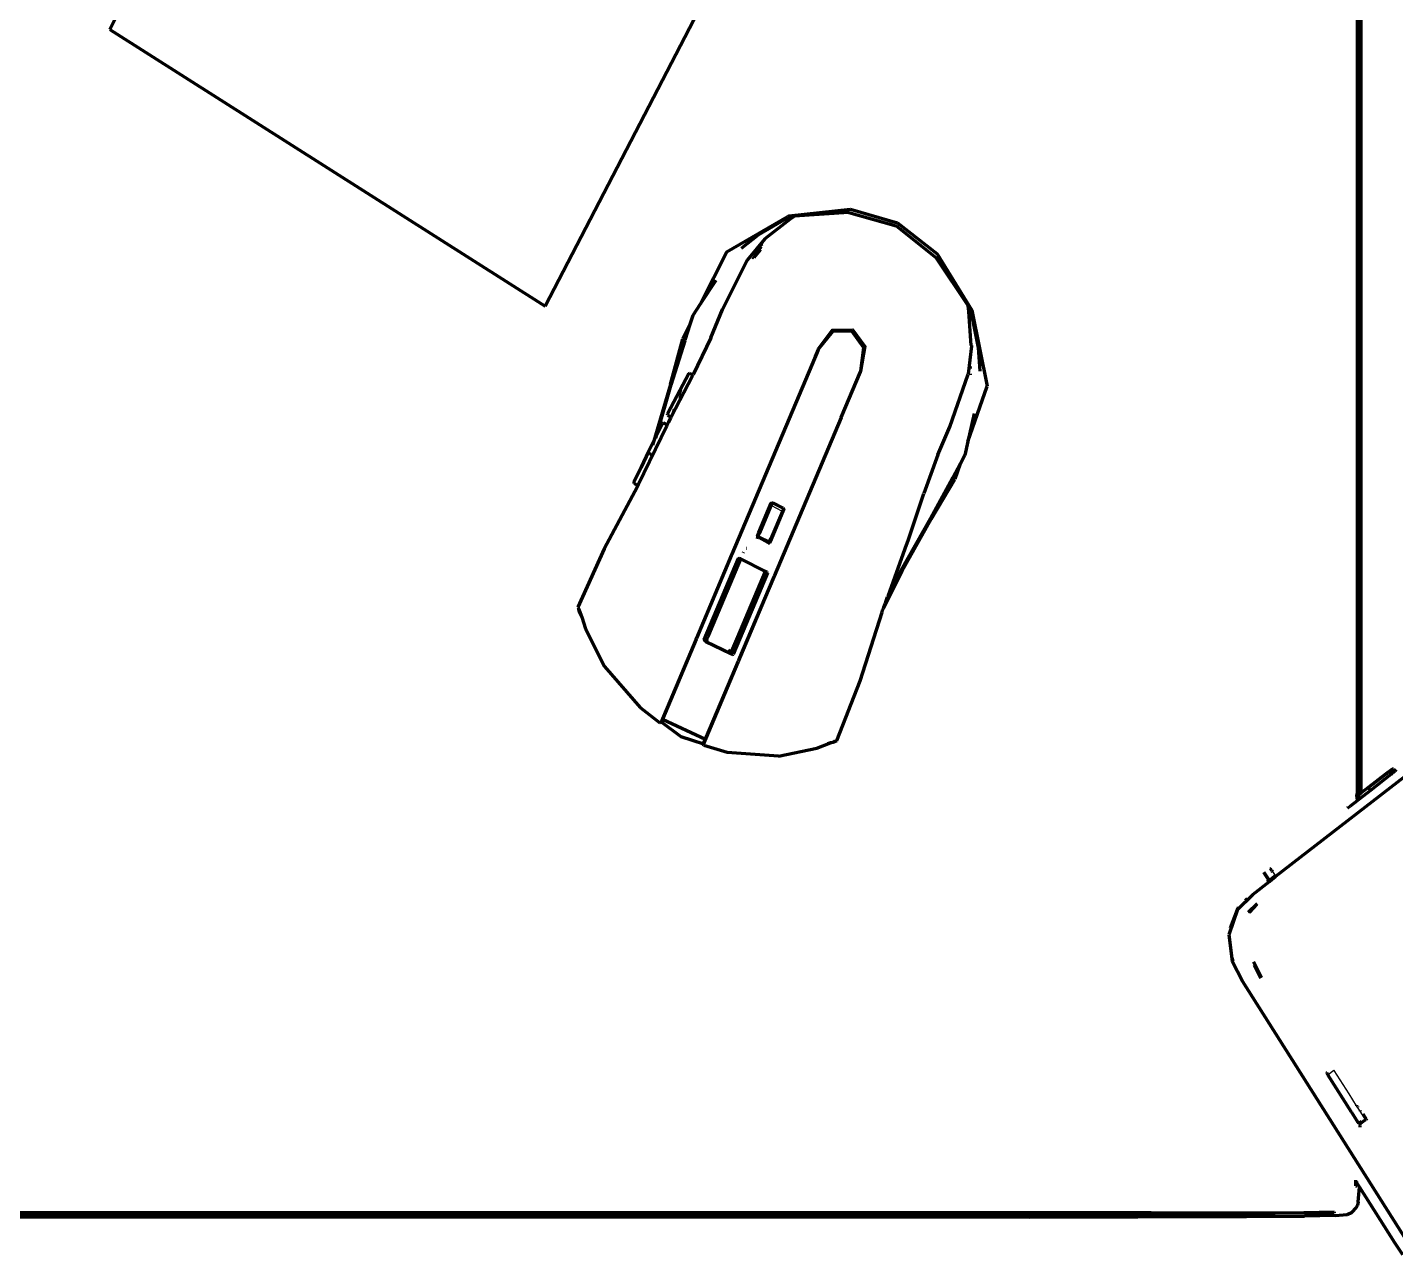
# Model space of a CAD drawing. Header units: millimetres. Extents: x 4307 to 31003, y 2809 to 20009.
# Drawn here: x 13987.6 to 14193.6, y 9448.3 to 9633.2 of the extents above; entities that cross this region are included whole.
import ezdxf

# ---------------------------------------------------------------- set-up
doc = ezdxf.new("R2010")
doc.units = ezdxf.units.MM
doc.layers.add('ProfileEdges', color=7, linetype='Continuous')

msp = doc.modelspace()

# ---------------------------------------------------------------- linework, layer by layer
for p, q in [((14102.25, 9604.62), (14102.08, 9604.65)), ((14118.43, 9603.31), (14111.26, 9605.26)), ((14101.53, 9604.11), (14101.77, 9604.24)), ((14124.38, 9598.49), (14118.43, 9603.31)), ((14098.53, 9600.99), (14097.96, 9600.15)), ((14097.96, 9600.15), (14096.69, 9598.27)), ((14096.82, 9598.31), (14098.22, 9600.05)), ((14098.08, 9599.62), (14097.1, 9598.39)), ((14097.83, 9600.07), (14097.6, 9599.93)), ((14097.96, 9600.15), (14097.83, 9600.07)), ((14098.33, 9600.38), (14097.96, 9600.15)), ((14129.74, 9590.44), (14129.86, 9590.32)), ((14129.78, 9589.78), (14130.75, 9584.93)), ((14086.28, 9586.23), (14086.64, 9586.02)), ((14086.66, 9586.09), (14086.37, 9586.26)), ((14086.37, 9586.23), (14086.66, 9586.07)), ((14086.66, 9586.09), (14086.37, 9586.23)), ((14106.56, 9584.75), (14108.78, 9587.7)), ((14108.78, 9587.7), (14111.86, 9587.74)), ((14108.8, 9587.4), (14108.81, 9587.51)), ((14111.75, 9587.47), (14108.8, 9587.4)), ((14108.8, 9587.33), (14108.8, 9587.4)), ((14108.81, 9587.51), (14111.79, 9587.56)), ((14111.75, 9587.47), (14111.72, 9587.4)), ((14111.79, 9587.56), (14111.75, 9587.47)), ((14112.73, 9586.13), (14111.75, 9587.47)), ((14111.79, 9587.56), (14113.67, 9585.01)), ((14111.86, 9587.74), (14113.82, 9585.1)), ((14106.13, 9583.68), (14106.56, 9584.75)), ((14107.32, 9585.61), (14106.61, 9584.72)), ((14113.63, 9584.89), (14113.15, 9581.35)), ((14113.82, 9585.1), (14113.2, 9581.32)), ((14113.6, 9584.93), (14113.55, 9584.88)), ((14113.67, 9585.01), (14113.6, 9584.93)), ((14113.63, 9584.89), (14113.6, 9584.93)), ((14106.13, 9583.68), (14103.67, 9577.89)), ((14129.77, 9581.78), (14129.71, 9582.14)), ((14087.3, 9580.98), (14086.43, 9579.34)), ((14087.3, 9580.98), (14087.76, 9580.74)), ((14087.74, 9580.7), (14087.34, 9580.89)), ((14113.2, 9581.32), (14089.49, 9525.06)), ((14103.67, 9577.89), (14082.84, 9528.49)), ((14084.47, 9579.38), (14084.54, 9579.62)), ((14084.51, 9578.92), (14084.61, 9579.27)), ((14085.51, 9577.61), (14086.41, 9579.3)), ((14086.11, 9578.51), (14085.7, 9577.25)), ((14086.43, 9579.34), (14086.41, 9579.3)), ((14084.09, 9574.89), (14084.59, 9575.87)), ((14084.59, 9575.87), (14085.51, 9577.61)), ((14084.53, 9574.49), (14084.09, 9574.89)), ((14084.53, 9574.49), (14084.86, 9575.73)), ((14082.37, 9571.6), (14083.3, 9573.45)), ((14083.3, 9573.45), (14083.32, 9573.5)), ((14083.87, 9573.16), (14083.3, 9573.45)), ((14083.89, 9573.21), (14083.32, 9573.5)), ((14081.24, 9569.25), (14081.72, 9570.23)), ((14081.84, 9570.59), (14081.93, 9570.66)), ((14081.93, 9570.66), (14081.98, 9570.84)), ((14081.98, 9570.84), (14082.22, 9571.27)), ((14082.35, 9571.54), (14082.23, 9571.3)), ((14082.37, 9571.6), (14082.35, 9571.54)), ((14081.14, 9569.05), (14080.07, 9566.81)), ((14081.14, 9569.05), (14081.21, 9569.18)), ((14081.21, 9569.18), (14081.24, 9569.25)), ((14081.37, 9569.09), (14081.31, 9568.91)), ((14081.42, 9568.64), (14081.55, 9569)), ((14079.01, 9564.64), (14080.07, 9566.81)), ((14079.48, 9564.01), (14074.47, 9554.51)), ((14078.95, 9564.51), (14079.52, 9564.18)), ((14078.97, 9564.54), (14079.01, 9564.64)), ((14078.97, 9564.54), (14079.53, 9564.21)), ((14079.52, 9564.18), (14079.56, 9564.19)), ((14079.53, 9564.21), (14079.58, 9564.23)), ((14127.16, 9565.17), (14126.89, 9565.26)), ((14126.91, 9565.3), (14127.16, 9565.17)), ((14127.16, 9565.17), (14126.92, 9565.33)), ((14127.23, 9565.18), (14127.16, 9565.17)), ((14127.2, 9565.16), (14127.16, 9565.17)), ((14127.29, 9565.15), (14127.23, 9565.18)), ((14099.74, 9561.55), (14099.63, 9561.54)), ((14099.72, 9561.24), (14099.8, 9561.42)), ((14099.76, 9561.6), (14099.74, 9561.55)), ((14099.8, 9561.42), (14101.31, 9560.67)), ((14099.65, 9561.07), (14097.92, 9556.97)), ((14101.17, 9560.29), (14099.43, 9556.2)), ((14099.65, 9561.07), (14099.68, 9561.15)), ((14099.68, 9561.08), (14099.65, 9561.07)), ((14101.17, 9560.29), (14099.68, 9561.08)), ((14101.32, 9560.64), (14101.17, 9560.29)), ((14101.31, 9560.67), (14101.32, 9560.64)), ((14101.44, 9560.68), (14101.46, 9560.72)), ((14101.51, 9560.58), (14101.44, 9560.68)), ((14123.81, 9559.36), (14123.68, 9559.15)), ((14097.55, 9556.34), (14097.57, 9556.4)), ((14097.92, 9556.97), (14097.73, 9556.52)), ((14097.73, 9556.52), (14099.23, 9555.73)), ((14099.23, 9555.73), (14099.41, 9556.1)), ((14099.27, 9555.53), (14099.25, 9555.48)), ((14099.43, 9556.2), (14099.41, 9556.1)), ((14071.67, 9548.25), (14074.47, 9554.51)), ((14094.77, 9553.29), (14094.68, 9553.25)), ((14098.75, 9551.3), (14098.6, 9551.37)), ((14098.98, 9551.17), (14098.75, 9551.3)), ((14098.96, 9551.11), (14098.98, 9551.17)), ((14116.67, 9546.09), (14119.23, 9551.3)), ((14118.29, 9549.83), (14117.23, 9547.65)), ((14070.56, 9545.78), (14071.36, 9547.59)), ((14071.36, 9547.59), (14071.67, 9548.25)), ((14070.56, 9545.78), (14070.61, 9545.6)), ((14071.06, 9544.35), (14071.65, 9542.64)), ((14074.52, 9536.99), (14071.65, 9542.64)), ((14089.51, 9540.72), (14089.46, 9540.87)), ((14089.51, 9540.72), (14089.55, 9540.8)), ((14089.7, 9540.59), (14089.51, 9540.72)), ((14093.46, 9538.73), (14089.7, 9540.59)), ((14093.71, 9538.65), (14093.46, 9538.73)), ((14093.84, 9538.7), (14093.71, 9538.65)), ((14112.89, 9534.69), (14109.36, 9525.77)), ((14082.82, 9528.41), (14082.87, 9528.49)), ((14089.47, 9525.08), (14089.45, 9524.99)), ((14100.72, 9523.48), (14106.48, 9524.68)), ((14108.05, 9525.27), (14106.48, 9524.68)), ((14109.15, 9525.67), (14108.05, 9525.27)), ((14109.21, 9525.72), (14109.15, 9525.67)), ((14109.36, 9525.77), (14109.21, 9525.72)), ((14189.58, 9518.6), (14193.28, 9521.47)), ((14189.58, 9518.6), (14188.36, 9517.66)), ((14187.81, 9517.23), (14187.78, 9517.21)), ((14187.94, 9517.33), (14187.81, 9517.23)), ((14188.05, 9517.42), (14187.94, 9517.33)), ((14188.36, 9517.66), (14188.15, 9517.5)), ((14174.68, 9506.65), (14174.79, 9506.47)), ((14175.08, 9506.02), (14175.46, 9505.41)), ((14172.27, 9492.07), (14172.3, 9491.94)), ((14172.3, 9491.94), (14173.32, 9490)), ((14183.4, 9475.43), (14183.35, 9475.4)), ((14183.35, 9475.4), (14187.73, 9468.48)), ((14183.46, 9475.46), (14183.4, 9475.43)), ((14183.46, 9475.46), (14184.29, 9476.12)), ((14184.37, 9476.09), (14184.29, 9476.12)), ((14186.62, 9472.55), (14184.37, 9476.09)), ((14187.74, 9470.77), (14186.62, 9472.55)), ((14187.87, 9470.56), (14187.74, 9470.77)), ((14188.26, 9469.94), (14187.87, 9470.56)), ((14188.86, 9468.99), (14188.26, 9469.94)), ((14188.86, 9468.91), (14188.86, 9468.99)), ((14187.73, 9468.44), (14187.86, 9468.28)), ((14187.86, 9468.23), (14187.93, 9468.17)), ((14188.01, 9468.25), (14188.25, 9468.43)), ((14188.25, 9468.43), (14188.36, 9468.52))]:
    msp.add_line(p, q)
at = {"layer": 'ProfileEdges', "lineweight": 211}
for p, q in [((14187.79, 9767.59), (14187.81, 9517.75)), ((14187.92, 9767.61), (14187.94, 9517.48)), ((14188.35, 9767.67), (14188.36, 9517.81)), ((14188.05, 9744), (14188.05, 9517.73)), ((14188.15, 9517.72), (14188.15, 9744.01)), ((14065.54, 9591.16), (14123.13, 9702.01)), ((13999.99, 9632.83), (14001.34, 9635.42)), ((13999.99, 9632.83), (14065.54, 9591.16)), ((14092.91, 9599.35), (14102.08, 9604.65)), ((14102.08, 9604.65), (14102.31, 9604.76)), ((14102.31, 9604.76), (14111.51, 9605.78)), ((14103.1, 9604.74), (14102.46, 9604.25)), ((14111.26, 9605.26), (14103.1, 9604.74)), ((14111.26, 9605.26), (14118.41, 9603.28)), ((14111.51, 9605.78), (14118.59, 9603.7)), ((14097.73, 9601.98), (14102.04, 9604.47)), ((14102.46, 9604.25), (14098.62, 9601.29)), ((14102.11, 9604.41), (14102.04, 9604.47)), ((14102.11, 9604.41), (14102.22, 9604.43)), ((14102.43, 9604.27), (14102.22, 9604.43)), ((14102.46, 9604.25), (14102.43, 9604.27)), ((14118.41, 9603.28), (14124.38, 9598.49)), ((14118.59, 9603.7), (14124.59, 9599.03)), ((14095.14, 9599.92), (14097.73, 9601.98)), ((14098.62, 9601.29), (14095.98, 9598.07)), ((14088.96, 9591.54), (14092.91, 9599.35)), ((14097.5, 9599.77), (14097.83, 9600.07)), ((14097.6, 9599.93), (14097.57, 9599.91)), ((14124.38, 9598.49), (14129.27, 9591.23)), ((14124.59, 9599.03), (14129.79, 9590.59)), ((14095.98, 9598.07), (14092.28, 9590.65)), ((14088.96, 9591.54), (14091.31, 9595.1)), ((14087.83, 9589.83), (14088.96, 9591.54)), ((14090.49, 9586.39), (14092.28, 9590.65)), ((14129.34, 9590.38), (14129.27, 9591.23)), ((14129.34, 9590.38), (14129.37, 9590.37)), ((14129.71, 9585.25), (14129.34, 9590.38)), ((14129.37, 9590.37), (14129.62, 9590.3)), ((14129.68, 9590.19), (14129.62, 9590.3)), ((14129.79, 9590.59), (14129.86, 9590.32)), ((14129.86, 9590.32), (14132.09, 9579.14)), ((14086.3, 9586.3), (14087.41, 9588.47)), ((14086.66, 9586.09), (14087.41, 9588.47)), ((14087.41, 9588.47), (14087.83, 9589.83)), ((14129.77, 9590.17), (14129.68, 9590.19)), ((14130.81, 9584.91), (14129.77, 9590.17)), ((14084.41, 9579.41), (14086.28, 9586.23)), ((14086.28, 9586.23), (14086.37, 9586.23)), ((14086.3, 9586.3), (14086.37, 9586.26)), ((14086.37, 9586.26), (14086.37, 9586.23)), ((14090.49, 9586.39), (14087.84, 9580.89)), ((14108.8, 9587.33), (14106.68, 9584.68)), ((14111.72, 9587.4), (14108.8, 9587.33)), ((14113.55, 9584.88), (14111.72, 9587.4)), ((14084.55, 9579.3), (14086.64, 9586.02)), ((14086.64, 9586.02), (14086.66, 9586.09)), ((14106.66, 9584.59), (14103.79, 9577.83)), ((14106.68, 9584.68), (14106.66, 9584.59)), ((14113.08, 9581.38), (14113.55, 9584.88)), ((14129.73, 9585.16), (14129.23, 9580.92)), ((14129.76, 9585.23), (14129.71, 9585.25)), ((14129.76, 9585.23), (14129.73, 9585.16)), ((14131.05, 9581.4), (14130.81, 9584.91)), ((14084.5, 9575.92), (14087.2, 9581.01)), ((14084.53, 9574.49), (14087.74, 9580.7)), ((14087.2, 9581.01), (14087.34, 9581.06)), ((14087.34, 9581.06), (14087.81, 9580.83)), ((14087.74, 9580.7), (14087.76, 9580.74)), ((14087.76, 9580.74), (14087.81, 9580.83)), ((14087.81, 9580.83), (14087.84, 9580.89)), ((14110.15, 9574.42), (14113.03, 9581.3)), ((14113.03, 9581.3), (14113.08, 9581.38)), ((14126.47, 9573.01), (14129.23, 9580.92)), ((14129.6, 9580.82), (14129.6, 9580.98)), ((14084.41, 9579.41), (14081.94, 9570.91)), ((14082.37, 9571.8), (14084.55, 9579.3)), ((14129.22, 9570.77), (14132.09, 9579.14)), ((14083.99, 9574.93), (14084.5, 9575.92)), ((14103.79, 9577.83), (14093.67, 9553.81)), ((14084.03, 9574.78), (14083.99, 9574.93)), ((14084.03, 9574.78), (14084.48, 9574.38)), ((14084.45, 9574.33), (14084.13, 9573.72)), ((14084.45, 9574.33), (14084.48, 9574.38)), ((14084.53, 9574.49), (14084.48, 9574.38)), ((14110.15, 9574.42), (14100.06, 9550.52)), ((14130.16, 9575), (14129.22, 9570.77)), ((14083.87, 9573.16), (14079.55, 9564.24)), ((14081.94, 9570.91), (14082.37, 9571.8)), ((14082.23, 9571.3), (14082.37, 9571.8)), ((14082.37, 9571.8), (14083.21, 9573.52)), ((14083.36, 9573.58), (14083.21, 9573.52)), ((14083.93, 9573.29), (14083.36, 9573.58)), ((14083.89, 9573.21), (14083.87, 9573.16)), ((14083.93, 9573.29), (14083.89, 9573.21)), ((14084.13, 9573.72), (14083.93, 9573.29)), ((14124.67, 9568.77), (14126.47, 9573.01)), ((14081.13, 9569.28), (14081.94, 9570.91)), ((14081.84, 9570.59), (14081.72, 9570.23)), ((14081.94, 9570.91), (14081.84, 9570.59)), ((14082.22, 9571.27), (14082.23, 9571.3)), ((14129.22, 9570.77), (14128.76, 9568.72)), ((14258.99, 9569.9), (14175.54, 9505.28)), ((14081.13, 9569.28), (14080, 9566.92)), ((14081.32, 9569.12), (14081.28, 9568.99)), ((14081.36, 9568.78), (14081.46, 9569.05)), ((14124.67, 9568.77), (14122.56, 9562.97)), ((14128.09, 9567.48), (14128.76, 9568.72)), ((14080, 9566.92), (14078.9, 9564.66)), ((14126.92, 9565.33), (14128.09, 9567.48)), ((14127.29, 9565.15), (14128.09, 9567.48)), ((14079.48, 9564.01), (14074.45, 9554.63)), ((14078.89, 9564.62), (14078.9, 9564.66)), ((14078.95, 9564.51), (14078.89, 9564.62)), ((14078.95, 9564.51), (14078.94, 9564.48)), ((14079.52, 9564.18), (14078.94, 9564.48)), ((14079.55, 9564.17), (14079.47, 9564.09)), ((14079.47, 9564.09), (14079.48, 9564.01)), ((14079.55, 9564.17), (14079.52, 9564.18)), ((14079.55, 9564.24), (14079.56, 9564.19)), ((14079.56, 9564.19), (14079.55, 9564.17)), ((14123.58, 9559.17), (14126.89, 9565.26)), ((14123.75, 9559.12), (14127.26, 9565.08)), ((14126.89, 9565.26), (14126.92, 9565.33)), ((14127.26, 9565.08), (14127.2, 9565.16)), ((14127.2, 9565.16), (14127.29, 9565.15)), ((14097.74, 9557.07), (14099.61, 9561.5)), ((14099.69, 9561.5), (14097.81, 9557.03)), ((14099.61, 9561.5), (14099.63, 9561.54)), ((14099.61, 9561.5), (14099.69, 9561.5)), ((14099.69, 9561.5), (14099.74, 9561.55)), ((14099.74, 9561.55), (14099.82, 9561.55)), ((14099.82, 9561.55), (14101.39, 9560.74)), ((14120.2, 9555.89), (14122.56, 9562.97)), ((14101.44, 9560.6), (14099.56, 9556.13)), ((14099.62, 9556.09), (14101.5, 9560.53)), ((14101.39, 9560.74), (14101.44, 9560.68)), ((14101.44, 9560.68), (14101.44, 9560.6)), ((14101.5, 9560.53), (14101.44, 9560.6)), ((14101.51, 9560.58), (14101.5, 9560.53)), ((14119.15, 9551.39), (14123.58, 9559.17)), ((14119.29, 9551.28), (14123.75, 9559.12)), ((14097.35, 9556.42), (14097.54, 9556.38)), ((14097.42, 9556.56), (14097.52, 9556.54)), ((14097.5, 9556.49), (14097.52, 9556.54)), ((14097.54, 9556.48), (14097.5, 9556.49)), ((14097.52, 9556.54), (14097.74, 9557.07)), ((14097.52, 9556.54), (14097.54, 9556.48)), ((14097.57, 9556.4), (14097.54, 9556.48)), ((14097.54, 9556.38), (14097.57, 9556.4)), ((14097.57, 9556.4), (14097.66, 9556.35)), ((14097.61, 9556.56), (14097.81, 9557.03)), ((14097.66, 9556.42), (14097.61, 9556.56)), ((14097.65, 9557.11), (14097.74, 9557.07)), ((14097.76, 9556.33), (14097.66, 9556.42)), ((14097.66, 9556.35), (14097.76, 9556.33)), ((14097.76, 9556.33), (14097.68, 9556.15)), ((14097.74, 9557.07), (14097.81, 9557.03)), ((14099.24, 9555.62), (14097.76, 9556.33)), ((14097.76, 9556.33), (14099.15, 9555.59)), ((14097.81, 9557.03), (14097.92, 9556.97)), ((14099.11, 9555.5), (14099.15, 9555.59)), ((14099.19, 9555.57), (14099.15, 9555.59)), ((14099.19, 9555.57), (14099.27, 9555.53)), ((14099.24, 9555.62), (14099.36, 9555.67)), ((14099.3, 9555.54), (14099.27, 9555.53)), ((14099.43, 9555.36), (14099.27, 9555.53)), ((14099.39, 9555.53), (14099.3, 9555.54)), ((14099.36, 9555.67), (14099.56, 9556.13)), ((14099.39, 9555.53), (14099.62, 9556.09)), ((14099.48, 9555.49), (14099.39, 9555.53)), ((14099.43, 9556.2), (14099.56, 9556.13)), ((14099.56, 9556.13), (14099.62, 9556.09)), ((14099.62, 9556.09), (14099.71, 9556.05)), ((14117.23, 9547.65), (14119.98, 9555.23)), ((14119.98, 9555.23), (14120.2, 9555.89)), ((14074.45, 9554.63), (14070.47, 9545.85)), ((14093.62, 9553.7), (14088.36, 9541.16)), ((14089.49, 9540.94), (14094.66, 9553.19)), ((14093.67, 9553.81), (14093.62, 9553.7)), ((14094.68, 9553.25), (14094.66, 9553.19)), ((14094.66, 9553.19), (14094.79, 9553.24)), ((14094.98, 9553.1), (14094.79, 9553.24)), ((14095, 9553.14), (14094.98, 9553.1)), ((14095.4, 9554.11), (14095.37, 9554.03)), ((14095.93, 9554.66), (14095.89, 9554.68)), ((14094.98, 9553.1), (14090.82, 9543.24)), ((14094.55, 9541.32), (14098.73, 9551.23)), ((14098.73, 9551.23), (14094.98, 9553.1)), ((14098.73, 9551.23), (14098.75, 9551.3)), ((14098.96, 9551.11), (14098.73, 9551.23)), ((14099.03, 9551.03), (14098.96, 9551.11)), ((14116.51, 9545.65), (14119.29, 9551.28)), ((14119.15, 9551.39), (14116.87, 9546.65)), ((14099.03, 9551.03), (14093.87, 9538.78)), ((14094.72, 9537.88), (14100.02, 9550.4)), ((14100.02, 9550.4), (14100.06, 9550.52)), ((14116.87, 9546.65), (14117.12, 9547.41)), ((14117.23, 9547.65), (14117.12, 9547.41)), ((14070.47, 9545.85), (14070.61, 9545.6)), ((14070.61, 9545.6), (14070.62, 9545.63)), ((14070.61, 9545.6), (14070.63, 9545.54)), ((14070.61, 9545.46), (14070.63, 9545.54)), ((14070.61, 9545.46), (14070.63, 9545.39)), ((14070.63, 9545.39), (14070.61, 9545.3)), ((14070.64, 9545.24), (14070.61, 9545.3)), ((14070.63, 9545.54), (14071.06, 9544.35)), ((14070.64, 9545.24), (14070.82, 9544.85)), ((14112.98, 9534.75), (14116.3, 9545.09)), ((14116.3, 9545.09), (14116.37, 9545.38)), ((14116.37, 9545.38), (14116.51, 9545.65)), ((14116.51, 9545.65), (14116.54, 9545.83)), ((14116.54, 9545.83), (14116.67, 9546.09)), ((14116.67, 9546.09), (14116.74, 9546.38)), ((14116.87, 9546.65), (14116.74, 9546.38)), ((14070.82, 9544.85), (14071.06, 9544.35)), ((14071.06, 9544.35), (14071.63, 9542.57)), ((14090.82, 9543.24), (14090.05, 9541.4)), ((14090.82, 9543.24), (14090.9, 9543.21)), ((14071.63, 9542.57), (14074.5, 9536.92)), ((14088.28, 9541.02), (14083.24, 9528.99)), ((14088.28, 9541.02), (14088.36, 9541.16)), ((14089.46, 9540.87), (14089.49, 9540.94)), ((14089.49, 9540.94), (14089.55, 9540.8)), ((14089.55, 9540.8), (14089.77, 9540.69)), ((14089.89, 9541.04), (14089.77, 9540.69)), ((14089.95, 9540.93), (14089.77, 9540.69)), ((14089.89, 9541.04), (14090.05, 9541.4)), ((14090.05, 9541.4), (14090.12, 9541.34)), ((14093.5, 9538.84), (14094.55, 9541.32)), ((14094.55, 9541.32), (14094.47, 9541.37)), ((14089.77, 9540.69), (14089.7, 9540.59)), ((14089.77, 9540.69), (14093.5, 9538.84)), ((14093.51, 9539.09), (14093.15, 9539.35)), ((14093.5, 9538.84), (14093.46, 9538.73)), ((14093.5, 9538.84), (14093.51, 9539.09)), ((14093.5, 9538.84), (14093.74, 9538.73)), ((14093.74, 9538.73), (14093.87, 9538.78)), ((14093.84, 9538.7), (14093.87, 9538.78)), ((14074.5, 9536.92), (14079.85, 9530.72)), ((14089.71, 9525.95), (14094.67, 9537.72)), ((14094.72, 9537.88), (14094.67, 9537.72)), ((14109.46, 9525.74), (14112.98, 9534.75)), ((14079.85, 9530.72), (14082.82, 9528.41)), ((14082.98, 9528.45), (14082.82, 9528.41)), ((14083.02, 9528.55), (14082.98, 9528.45)), ((14083.08, 9528.6), (14083.02, 9528.55)), ((14083.02, 9528.55), (14086, 9526.39)), ((14083.24, 9528.99), (14083.08, 9528.6)), ((14083.24, 9528.99), (14089.71, 9525.95)), ((14086, 9526.39), (14089.41, 9525.26)), ((14089.37, 9525.16), (14089.41, 9525.26)), ((14089.45, 9524.99), (14089.37, 9525.16)), ((14089.41, 9525.33), (14089.71, 9525.95)), ((14089.41, 9525.26), (14089.41, 9525.33)), ((14092.95, 9523.96), (14089.45, 9524.99)), ((14100.69, 9523.41), (14106.45, 9524.61)), ((14106.45, 9524.61), (14108.54, 9525.39)), ((14108.54, 9525.39), (14108.05, 9525.27)), ((14108.54, 9525.39), (14109.04, 9525.58)), ((14108.94, 9525.48), (14108.54, 9525.39)), ((14108.99, 9525.5), (14108.94, 9525.48)), ((14109.04, 9525.58), (14108.99, 9525.5)), ((14109.04, 9525.58), (14109.11, 9525.6)), ((14109.11, 9525.6), (14109.46, 9525.74)), ((14109.15, 9525.67), (14109.11, 9525.6)), ((14109.15, 9525.67), (14109.2, 9525.69)), ((14109.21, 9525.72), (14109.2, 9525.69)), ((14100.69, 9523.41), (14092.95, 9523.96)), ((14192.15, 9520.72), (14188.36, 9517.81)), ((14192.94, 9520.7), (14189.81, 9518.24)), ((14193.07, 9521.44), (14192.15, 9520.72)), ((14192.94, 9520.7), (14193.07, 9520.83)), ((14193.28, 9521.47), (14193.07, 9521.44)), ((14193.07, 9520.83), (14193.44, 9521.24)), ((14193.31, 9520.98), (14193.07, 9520.83)), ((14193.28, 9521.47), (14193.44, 9521.24)), ((14193.31, 9520.98), (14193.47, 9521.19)), ((14193.44, 9521.24), (14193.47, 9521.27)), ((14193.44, 9521.24), (14193.47, 9521.19)), ((14193.58, 9521.36), (14193.47, 9521.27)), ((14193.47, 9521.19), (14193.52, 9521.11)), ((14193.58, 9521.36), (14193.52, 9521.11)), ((14193.64, 9521.41), (14193.58, 9521.36)), ((14189.81, 9518.24), (14188.05, 9516.87)), ((14189.81, 9518.24), (14189.58, 9518.6)), ((14187.81, 9516.68), (14186.7, 9515.81)), ((14187.78, 9517.36), (14187.81, 9517.75)), ((14187.78, 9517.36), (14187.94, 9517.48)), ((14187.81, 9517.23), (14187.78, 9517.36)), ((14187.78, 9517.36), (14187.78, 9517.21)), ((14187.78, 9517.21), (14187.81, 9516.68)), ((14188.05, 9516.87), (14187.81, 9516.68)), ((14188.05, 9517.57), (14187.94, 9517.48)), ((14187.94, 9517.48), (14187.94, 9517.33)), ((14188.05, 9517.73), (14188.15, 9517.72)), ((14188.05, 9517.57), (14188.05, 9517.73)), ((14188.05, 9517.42), (14188.05, 9517.57)), ((14188.05, 9516.87), (14188.05, 9517.42)), ((14188.28, 9517.75), (14188.15, 9517.65)), ((14188.36, 9517.81), (14188.33, 9517.78)), ((14188.36, 9517.66), (14188.33, 9517.78)), ((14186.38, 9515.61), (14186.3, 9515.58)), ((14186.38, 9515.61), (14186.7, 9515.81)), ((14173.74, 9505.92), (14174.52, 9504.69)), ((14173.79, 9505.96), (14174.57, 9504.72)), ((14174.98, 9506.16), (14174.79, 9506.47)), ((14174.98, 9506.16), (14175.08, 9506.02)), ((14172.1, 9502.59), (14174.61, 9504.54)), ((14174.31, 9504.5), (14174.52, 9504.69)), ((14174.52, 9504.69), (14174.57, 9504.72)), ((14174.52, 9504.69), (14174.61, 9504.54)), ((14174.57, 9504.72), (14175.01, 9505.04)), ((14174.66, 9504.58), (14174.57, 9504.72)), ((14174.61, 9504.54), (14174.66, 9504.58)), ((14174.66, 9504.58), (14175.54, 9505.28)), ((14175.01, 9505.04), (14175.46, 9505.41)), ((14175.54, 9505.28), (14175.46, 9505.41)), ((14169.82, 9500.29), (14172.1, 9502.59)), ((14171.01, 9501.66), (14171.33, 9501.98)), ((14169.82, 9500.29), (14168.51, 9496.5)), ((14168.76, 9497.53), (14169.82, 9500.29)), ((14169.82, 9500.29), (14169.86, 9500.5)), ((14169.86, 9500.5), (14169.95, 9500.6)), ((14171.42, 9499.89), (14171.43, 9499.93)), ((14171.43, 9499.93), (14172.75, 9501.24)), ((14172.14, 9500.54), (14171.56, 9499.85)), ((14172.68, 9501.06), (14172.14, 9500.54)), ((14168.51, 9496.5), (14168.99, 9492.53)), ((14168.99, 9492.53), (14170.56, 9489.53)), ((14169.08, 9492.69), (14169.04, 9492.92)), ((14169.17, 9492.51), (14169.08, 9492.69)), ((14173.4, 9490.06), (14172.2, 9492.45)), ((14173.3, 9489.98), (14172.3, 9491.94)), ((14195.55, 9450.04), (14170.56, 9489.53)), ((14183.3, 9475.61), (14183.32, 9475.77)), ((14183.36, 9475.52), (14183.3, 9475.61)), ((14183.32, 9475.77), (14183.36, 9475.8)), ((14183.4, 9475.43), (14183.38, 9475.49)), ((14186.99, 9469.78), (14183.4, 9475.43)), ((14187.74, 9470.86), (14187.74, 9470.77)), ((14186.99, 9469.78), (14187.73, 9468.6)), ((14187.87, 9470.66), (14187.87, 9470.56)), ((14188.23, 9468.02), (14189.11, 9468.7)), ((14188.26, 9470.05), (14188.26, 9469.94)), ((14188.69, 9469.56), (14189.14, 9468.85)), ((14189.11, 9468.7), (14189.14, 9468.85)), ((14189.28, 9468.83), (14189.11, 9468.7)), ((14187.73, 9468.6), (14187.73, 9468.48)), ((14187.73, 9468.6), (14187.86, 9468.39)), ((14187.73, 9468.48), (14187.73, 9468.44)), ((14187.86, 9468.39), (14187.86, 9468.28)), ((14187.86, 9468.39), (14187.94, 9468.28)), ((14187.86, 9468.28), (14187.86, 9468.23)), ((14188.01, 9468.25), (14187.94, 9468.28)), ((14188.09, 9468.04), (14188.01, 9468.25)), ((14188.23, 9468.02), (14188.09, 9468.04)), ((14188.25, 9468.43), (14188.23, 9468.02)), ((14188.23, 9468.02), (14188.24, 9467.89)), ((14188.24, 9467.78), (14188.24, 9467.53)), ((14187.63, 9458.69), (14187.64, 9459.31)), ((14187.63, 9458.69), (14187.76, 9458.65)), ((14187.64, 9459.31), (14187.64, 9459.57)), ((14187.64, 9459.31), (14187.76, 9459.14)), ((14187.76, 9459.14), (14187.77, 9459.37)), ((14187.76, 9459.14), (14187.76, 9459.11)), ((14187.76, 9459.11), (14187.76, 9458.65)), ((14187.76, 9459.11), (14188.17, 9458.5)), ((14187.96, 9456.27), (14188.17, 9458.5)), ((14188.17, 9458.5), (14193.42, 9450.17)), ((14156.82, 9454.62), (13671.77, 9454.62)), ((14138.43, 9454.46), (14156.83, 9454.47)), ((14138.44, 9454.33), (14138.43, 9454.46)), ((14156.84, 9454.35), (14138.44, 9454.33)), ((14138.44, 9454.33), (14138.44, 9454.22)), ((14156.82, 9454.62), (14171.07, 9454.65)), ((14156.83, 9454.47), (14171.09, 9454.51)), ((14171.11, 9454.38), (14156.84, 9454.35)), ((14171.07, 9454.65), (14179.79, 9454.71)), ((14179.82, 9454.57), (14171.09, 9454.51)), ((14171.09, 9454.51), (14171.11, 9454.38)), ((14179.79, 9454.71), (14184.34, 9454.8)), ((14184.38, 9454.66), (14179.82, 9454.57)), ((14184.34, 9454.8), (14184.38, 9454.66)), ((14184.51, 9454.21), (14186.31, 9454.39)), ((14186.31, 9454.39), (14187.09, 9454.76)), ((14187.09, 9454.76), (14187.66, 9455.4)), ((14187.86, 9455.8), (14187.66, 9455.4)), ((14187.96, 9456.27), (14187.86, 9455.8)), ((14138.46, 9453.99), (13671.7, 9454)), ((13690.14, 9454.22), (14138.44, 9454.22)), ((14138.46, 9453.99), (14171.15, 9454.06)), ((14171.15, 9454.06), (14179.91, 9454.11)), ((14184.51, 9454.21), (14179.91, 9454.11)), ((14193.42, 9450.17), (14194.65, 9448.34))]:
    msp.add_line(p, q, dxfattribs=at)

doc.saveas('drawing.dxf')
